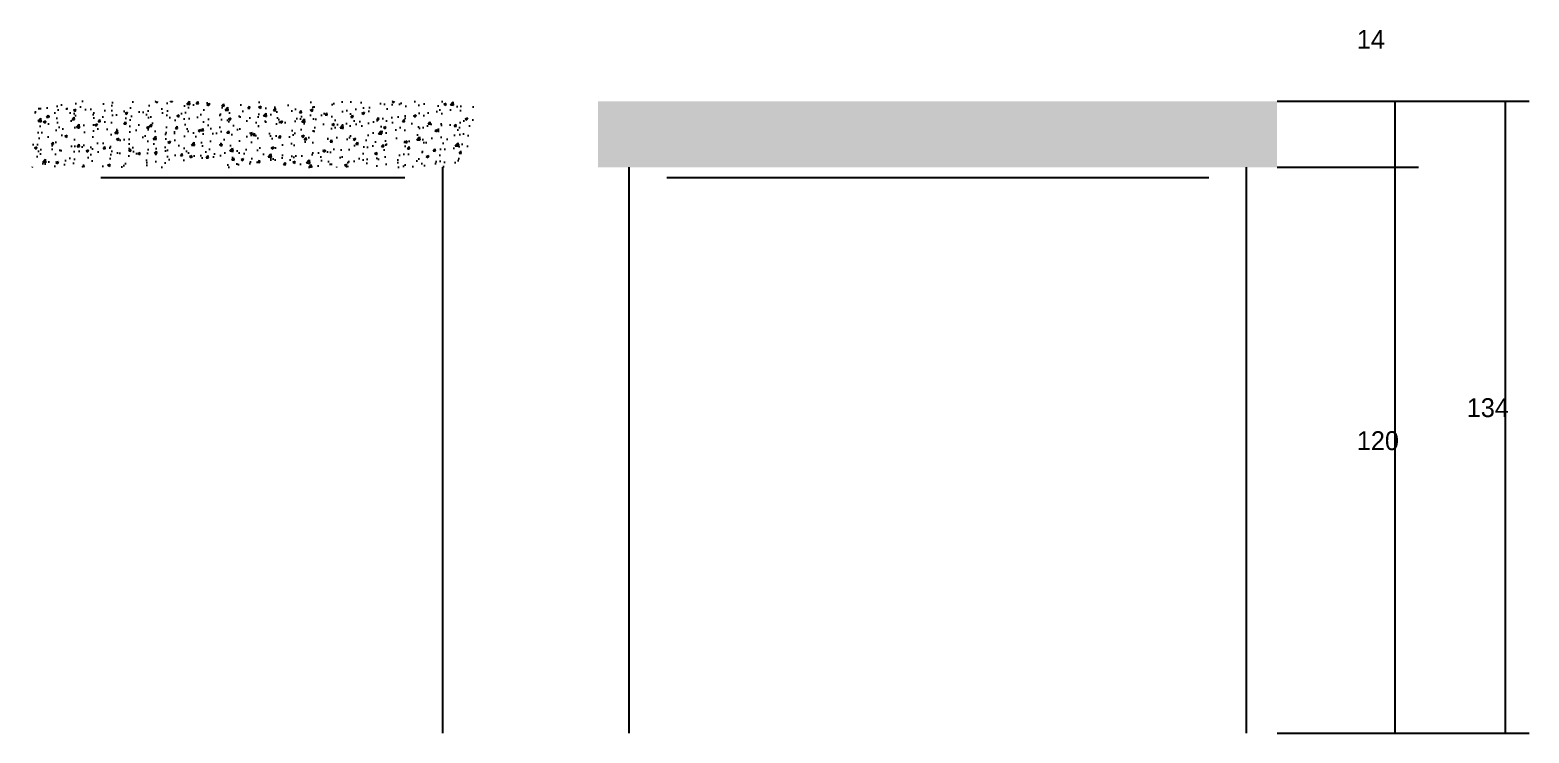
# Model space of a CAD drawing. Header units: metres. Extents: x 3395 to 4600, y 4444 to 5715.
# Drawn here: x 3395.3 to 3713.1, y 4444.3 to 4593.4 of the extents above; entities that cross this region are included whole.
import ezdxf

# ---------------------------------------------------------------- set-up
doc = ezdxf.new("R2010")
doc.units = ezdxf.units.M
for name, color, linetype in [('COTA', 4, 'Continuous'), ('Cota Seção (2x)', 4, 'Continuous'), ('SARR_2.2x7', 40, 'Continuous')]:
    doc.layers.add(name, color=color, linetype=linetype)

msp = doc.modelspace()

# ---------------------------------------------------------------- hatches: boundary and pattern name
at = {"layer": 'COTA'}
h = msp.add_hatch(dxfattribs=at)
h.set_pattern_fill('AR-CONC', scale=0.03)
h.paths.add_polyline_path([(3395.3, 4578.3), (3395.3, 4564.3), (3395.3, 4564.3), (3489.3, 4564.3), (3489.3, 4564.3), (3489.3, 4578.3), (3489.3, 4578.3), (3395.3, 4578.3)])
h = msp.add_hatch(dxfattribs=at)
h.set_pattern_fill('AR-CONC', scale=0.03)
h.paths.add_polyline_path([(3515.7, 4564.3), (3515.7, 4578.3), (3515.7, 4578.3), (3659.7, 4578.3), (3659.7, 4578.3), (3659.7, 4564.3), (3659.7, 4564.3), (3515.7, 4564.3)])

# ---------------------------------------------------------------- linework, layer by layer
at = {"layer": 'Cota Seção (2x)'}
for p, q in [((3659.7, 4578.3), (3689.7, 4578.3)), ((3659.7, 4578.3), (3713.1, 4578.3)), ((3684.7, 4564.3), (3684.7, 4578.3)), ((3708.1, 4444.3), (3708.1, 4578.3)), ((3659.7, 4564.3), (3689.7, 4564.3)), ((3659.7, 4564.3), (3689.7, 4564.3)), ((3684.7, 4444.3), (3684.7, 4564.3)), ((3659.7, 4444.3), (3689.7, 4444.3)), ((3659.7, 4444.3), (3713.1, 4444.3))]:
    msp.add_line(p, q, dxfattribs=at)
at = {"layer": 'SARR_2.2x7'}
for p, q in [((3482.8, 4444.3), (3482.8, 4564.3)), ((3522.3, 4444.3), (3522.3, 4564.3)), ((3653.2, 4444.3), (3653.2, 4564.3)), ((3410.3, 4562.1), (3474.8, 4562.1)), ((3530.3, 4562.1), (3598.7, 4562.1)), ((3598.7, 4562.1), (3645.2, 4562.1))]:
    msp.add_line(p, q, dxfattribs=at)

# ---------------------------------------------------------------- texts
at = {"layer": 'Cota Seção (2x)'}
for s, p in [('14', (3676.6, 4589.4)), ('134', (3699.9, 4511.3)), ('120', (3676.6, 4504.3))]:
    msp.add_text(s, height=4, dxfattribs=at).set_placement(p)

doc.saveas('drawing.dxf')
